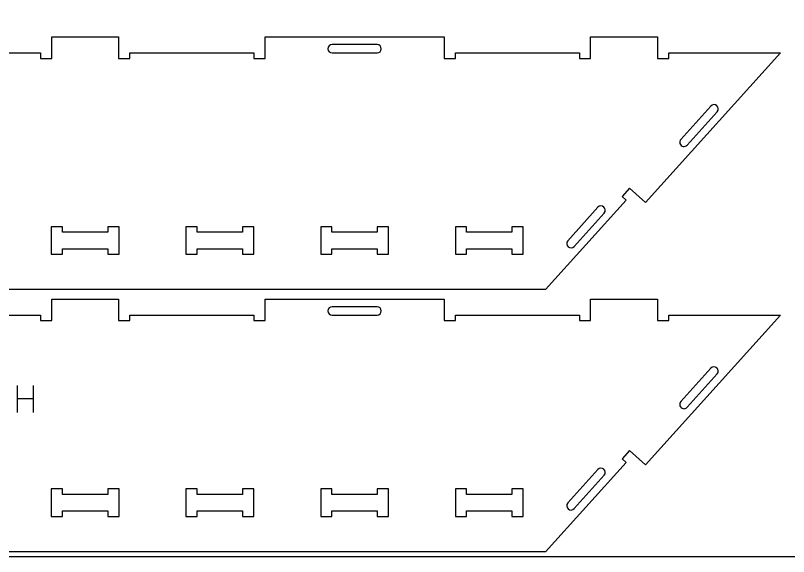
# Model space of a CAD drawing. Extents: x 0 to 4485, y 0 to 17041.
# Drawn here: x 1254 to 2115, y 10676 to 11278 of the extents above; entities that cross this region are included whole.
import ezdxf

# ---------------------------------------------------------------- set-up
doc = ezdxf.new("R2010")
doc.units = 0
for name, color, linetype in [('0_SHEET_SPRUCEPLY_2440X122', 1, 'CONTINUOUS'), ('1_ANYTOOL_1MMDEEP_LABELS_S', 2, 'CONTINUOUS'), ('3_ANYTOOL_CUTTHROUGH_INSID', 4, 'CONTINUOUS'), ('4_ANYTOOL_CUTTHROUGH_OUTSI', 5, 'CONTINUOUS')]:
    doc.layers.add(name, color=color, linetype=linetype)

msp = doc.modelspace()

# ---------------------------------------------------------------- linework, layer by layer
at = {"layer": '0_SHEET_SPRUCEPLY_2440X122'}
msp.add_lwpolyline([(371.7, 11895.62), (371.7, 10675.62), (2811.7, 10675.62), (2811.7, 11895.62)], close=True, dxfattribs=at)
at = {"layer": '1_ANYTOOL_1MMDEEP_LABELS_S', "color": 2}
for points in [[(1255.83, 10866.12), (1255.83, 10836.12)], [(1274.13, 10836.12), (1274.13, 10866.12)], [(1274.13, 10851.42), (1255.83, 10851.42)]]:
    msp.add_lwpolyline(points, dxfattribs=at)
at = {"layer": '3_ANYTOOL_CUTTHROUGH_INSID', "color": 4}
for points in [[(1656.7, 11245.87), (1606.7, 11245.87, 1), (1606.7, 11236.37), (1656.7, 11236.37, 1)], [(2035.47, 11170.97, 1), (2028.41, 11177.33), (1994.96, 11140.17, 1), (2002.01, 11133.82)], [(1909.67, 11058.16, 1), (1902.61, 11064.51), (1869.15, 11027.36, 1), (1876.21, 11021)], [(1656.7, 10953.87), (1606.7, 10953.87, 1), (1606.7, 10944.37), (1656.7, 10944.37, 1)], [(2035.47, 10878.97, 1), (2028.41, 10885.33), (1994.96, 10848.17, 1), (2002.01, 10841.82)], [(1909.67, 10766.16, 1), (1902.61, 10772.51), (1869.15, 10735.36, 1), (1876.21, 10729)]]:
    msp.add_lwpolyline(points, format="xyb", close=True, dxfattribs=at)
for points in [[(1293.95, 11042.87), (1293.95, 11012.37), (1306.45, 11012.37), (1306.45, 11018.37), (1356.95, 11018.37), (1356.95, 11012.37), (1369.45, 11012.37), (1369.45, 11042.87), (1356.95, 11042.87), (1356.95, 11036.87), (1306.45, 11036.87), (1306.45, 11042.87)], [(1481.7, 11018.37), (1506.95, 11018.37), (1506.95, 11012.37), (1519.45, 11012.37), (1519.45, 11042.87), (1506.95, 11042.87), (1506.95, 11036.87), (1456.45, 11036.87), (1456.45, 11042.87), (1443.95, 11042.87), (1443.95, 11012.37), (1456.45, 11012.37), (1456.45, 11018.37)], [(1606.45, 11036.87), (1606.45, 11042.87), (1593.95, 11042.87), (1593.95, 11012.37), (1606.45, 11012.37), (1606.45, 11018.37), (1656.95, 11018.37), (1656.95, 11012.37), (1669.45, 11012.37), (1669.45, 11042.87), (1656.95, 11042.87), (1656.95, 11036.87)], [(1781.7, 11036.87), (1756.45, 11036.87), (1756.45, 11042.87), (1743.95, 11042.87), (1743.95, 11012.37), (1756.45, 11012.37), (1756.45, 11018.37), (1806.95, 11018.37), (1806.95, 11012.37), (1819.45, 11012.37), (1819.45, 11042.87), (1806.95, 11042.87), (1806.95, 11036.87)], [(1293.95, 10750.87), (1293.95, 10720.37), (1306.45, 10720.37), (1306.45, 10726.37), (1356.95, 10726.37), (1356.95, 10720.37), (1369.45, 10720.37), (1369.45, 10750.87), (1356.95, 10750.87), (1356.95, 10744.87), (1306.45, 10744.87), (1306.45, 10750.87)], [(1481.7, 10726.37), (1506.95, 10726.37), (1506.95, 10720.37), (1519.45, 10720.37), (1519.45, 10750.87), (1506.95, 10750.87), (1506.95, 10744.87), (1456.45, 10744.87), (1456.45, 10750.87), (1443.95, 10750.87), (1443.95, 10720.37), (1456.45, 10720.37), (1456.45, 10726.37)], [(1606.45, 10744.87), (1606.45, 10750.87), (1593.95, 10750.87), (1593.95, 10720.37), (1606.45, 10720.37), (1606.45, 10726.37), (1656.95, 10726.37), (1656.95, 10720.37), (1669.45, 10720.37), (1669.45, 10750.87), (1656.95, 10750.87), (1656.95, 10744.87)], [(1781.7, 10744.87), (1756.45, 10744.87), (1756.45, 10750.87), (1743.95, 10750.87), (1743.95, 10720.37), (1756.45, 10720.37), (1756.45, 10726.37), (1806.95, 10726.37), (1806.95, 10720.37), (1819.45, 10720.37), (1819.45, 10750.87), (1806.95, 10750.87), (1806.95, 10744.87)]]:
    msp.add_lwpolyline(points, close=True, dxfattribs=at)
at = {"layer": '4_ANYTOOL_CUTTHROUGH_OUTSI', "color": 5}
for points in [[(1181.7, 11236.37), (1281.95, 11236.37), (1281.95, 11230.37), (1294.45, 11230.37), (1294.45, 11254.37), (1368.95, 11254.37), (1368.95, 11230.37), (1381.45, 11230.37), (1381.45, 11236.37), (1481.7, 11236.37), (1481.7, 11236.37), (1519.45, 11236.37), (1519.45, 11230.37), (1531.95, 11230.37), (1531.95, 11230.62), (1531.95, 11254.37), (1731.45, 11254.37), (1731.45, 11230.62), (1731.45, 11230.37), (1743.95, 11230.37), (1743.95, 11236.37), (1781.7, 11236.37), (1881.95, 11236.37), (1881.95, 11230.37), (1894.45, 11230.37), (1894.45, 11254.37), (1968.95, 11254.37), (1968.95, 11230.37), (1981.45, 11230.37), (1981.45, 11236.37), (2105.79, 11236.37), (1955.78, 11069.76), (1937.94, 11085.82), (1929.58, 11076.53), (1934.04, 11072.52), (1844.31, 10972.87), (1804.59, 10972.87), (1499.5, 10972.87), (1194.42, 10972.87)], [(1181.7, 10944.37), (1281.95, 10944.37), (1281.95, 10938.37), (1294.45, 10938.37), (1294.45, 10962.37), (1368.95, 10962.37), (1368.95, 10938.37), (1381.45, 10938.37), (1381.45, 10944.37), (1481.7, 10944.37), (1481.7, 10944.37), (1519.45, 10944.37), (1519.45, 10938.37), (1531.95, 10938.37), (1531.95, 10962.37), (1731.45, 10962.37), (1731.45, 10938.62), (1731.45, 10938.37), (1743.95, 10938.37), (1743.95, 10944.37), (1781.7, 10944.37), (1881.95, 10944.37), (1881.95, 10938.37), (1894.45, 10938.37), (1894.45, 10962.37), (1968.95, 10962.37), (1968.95, 10938.37), (1981.45, 10938.37), (1981.45, 10944.37), (2105.79, 10944.37), (1955.78, 10777.76), (1937.94, 10793.82), (1929.58, 10784.53), (1934.04, 10780.52), (1844.31, 10680.87), (1804.59, 10680.87), (1499.5, 10680.87), (1194.42, 10680.87)]]:
    msp.add_lwpolyline(points, dxfattribs=at)

doc.saveas('drawing.dxf')
